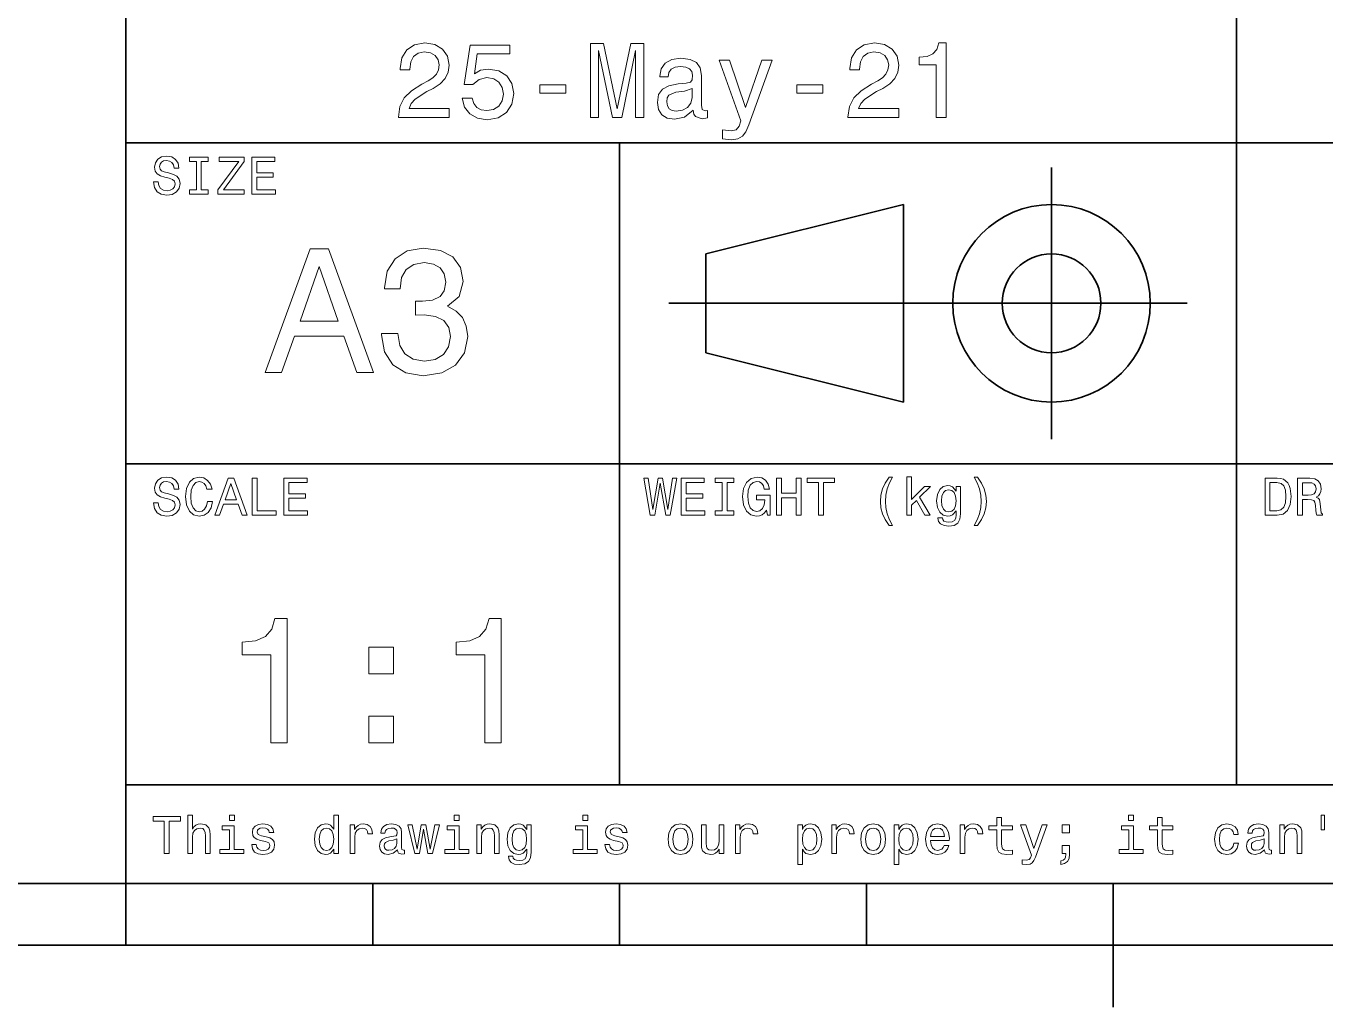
# Model space of a CAD drawing. Extents: x 0 to 420, y 0 to 297.
# Drawn here: x 215.9 to 268.6, y 5 to 44.7 of the extents above; entities that cross this region are included whole.
import ezdxf

# ---------------------------------------------------------------- set-up
doc = ezdxf.new("R2010")
doc.units = 0

msp = doc.modelspace()

# ---------------------------------------------------------------- linework, layer by layer
at = {"color": 7, "lineweight": 35}
for p, q in [((220, 10), (220, 70)), ((265, 14), (265, 70)), ((220, 40), (385, 40)), ((240, 14), (240, 40)), ((257.5, 28), (257.5, 39)), ((243.5, 35.5), (251.5, 37.5)), ((251.5, 37.5), (251.5, 29.5)), ((243.5, 31.5), (243.5, 35.5)), ((242, 33.5), (263, 33.5)), ((251.5, 29.5), (243.5, 31.5)), ((220, 27), (385, 27)), ((220, 14), (385, 14)), ((10, 10), (410, 10)), ((220, 10), (220, 7.5)), ((220, 10), (410, 10)), ((230, 10), (230, 7.5)), ((240, 10), (240, 7.5)), ((250, 10), (250, 7.5)), ((260, 10), (260, 5)), ((110, 7.5), (310, 7.5))]:
    msp.add_line(p, q, dxfattribs=at)
at = {"color": 7, "lineweight": 13}
for points in [[(231.036026, 41.020172), (233.097992, 41.020172), (233.097992, 41.39193), (231.468307, 41.39193), (231.559082, 41.5951), (231.714706, 41.763687), (232.194519, 42.070606), (232.44957, 42.200287), (232.734879, 42.386166), (232.938049, 42.602306), (233.054764, 42.857349), (233.097992, 43.146973), (233.02449, 43.510086), (232.821335, 43.795387), (232.510086, 43.976944), (232.108078, 44.041786), (231.693085, 43.9683), (231.377518, 43.765129), (231.174347, 43.440922), (231.105194, 43.012966), (231.105194, 42.95245), (231.498566, 42.95245), (231.498566, 42.98703), (231.53746, 43.280979), (231.654175, 43.497116), (231.840057, 43.635445), (232.086456, 43.682995), (232.337173, 43.639771), (232.523056, 43.5317), (232.644089, 43.363113), (232.687317, 43.151295), (232.657059, 42.95245), (232.574936, 42.783859), (232.4366, 42.636887), (232.246399, 42.507202), (231.991364, 42.368874), (231.567719, 42.100864), (231.269455, 41.815559), (231.092224, 41.469738), (231.036026, 41.033142)], [(233.621033, 41.802593), (233.716141, 41.448128), (233.927963, 41.171471), (234.239197, 40.998558), (234.636887, 40.933716), (235.073486, 41.011528), (235.414993, 41.223343), (235.631119, 41.560516), (235.713257, 41.992794), (235.639771, 42.394814), (235.432281, 42.710373), (235.108078, 42.913544), (234.688766, 42.98703), (234.364563, 42.935158), (234.113831, 42.792507), (234.234879, 43.600864), (235.548996, 43.600864), (235.548996, 43.95533), (233.945251, 43.95533), (233.707489, 42.364552), (234.053314, 42.364552), (234.304031, 42.567722), (234.623917, 42.641209), (234.900574, 42.593658), (235.112396, 42.45533), (235.246399, 42.243515), (235.293945, 41.97118), (235.246399, 41.698845), (235.108078, 41.48703), (234.896255, 41.353024), (234.623917, 41.305473), (234.394821, 41.335735), (234.217575, 41.435158), (234.087891, 41.590778), (234.023056, 41.802593)], [(238.817001, 41.020172), (239.149857, 41.020172), (239.149857, 43.743515), (239.711823, 41.020172), (240.083572, 41.020172), (240.641205, 43.743515), (240.641205, 41.020172), (240.978394, 41.020172), (240.978394, 44.020172), (240.451019, 44.020172), (239.897705, 41.374638), (239.348709, 44.020172), (238.817001, 44.020172)], [(249.252167, 41.020172), (251.314117, 41.020172), (251.314117, 41.39193), (249.684448, 41.39193), (249.775223, 41.5951), (249.930832, 41.763687), (250.41066, 42.070606), (250.66571, 42.200287), (250.951019, 42.386166), (251.154175, 42.602306), (251.270889, 42.857349), (251.314117, 43.146973), (251.240631, 43.510086), (251.03746, 43.795387), (250.726227, 43.976944), (250.324203, 44.041786), (249.909225, 43.9683), (249.593658, 43.765129), (249.390488, 43.440922), (249.32132, 43.012966), (249.32132, 42.95245), (249.714691, 42.95245), (249.714691, 42.98703), (249.753601, 43.280979), (249.870316, 43.497116), (250.056198, 43.635445), (250.302597, 43.682995), (250.553314, 43.639771), (250.739197, 43.5317), (250.860229, 43.363113), (250.903458, 43.151295), (250.873199, 42.95245), (250.791077, 42.783859), (250.65274, 42.636887), (250.46254, 42.507202), (250.207489, 42.368874), (249.783859, 42.100864), (249.485596, 41.815559), (249.308365, 41.469738), (249.252167, 41.033142)], [(252.831421, 41.020172), (253.224792, 41.020172), (253.224792, 44.041786), (252.930847, 44.041786), (252.853027, 43.778099), (252.697403, 43.600864), (252.459656, 43.497116), (252.131134, 43.462536), (252.131134, 43.155621), (252.831421, 43.155621)], [(242.984146, 41.322765), (242.984146, 41.309799), (243.005768, 41.162823), (243.070602, 41.059078), (243.342941, 40.976944), (243.554764, 41.011528), (243.554764, 41.305473), (243.463974, 41.292507), (243.342941, 41.348701), (243.321335, 41.521614), (243.321335, 42.723343), (243.269455, 43.030258), (243.118164, 43.246399), (242.854462, 43.37608), (242.482712, 43.42363), (242.119598, 43.371758), (241.851593, 43.224785), (241.682999, 42.995678), (241.626801, 42.693085), (241.626801, 42.667145), (241.968307, 42.667145), (241.998566, 42.848701), (242.093658, 42.978386), (242.249283, 43.056194), (242.469742, 43.086456), (242.681564, 43.064842), (242.832855, 43), (242.92363, 42.887608), (242.953888, 42.731987), (242.9366, 42.55043), (242.867432, 42.459652), (242.694519, 42.416428), (242.370316, 42.381844), (241.998566, 42.304035), (241.734879, 42.165707), (241.579254, 41.949566), (241.531708, 41.629681), (241.574936, 41.344379), (241.708939, 41.132565), (241.925079, 40.998558), (242.223343, 40.951008), (242.625366, 41.041786)], [(245.768021, 43.341499), (245.10231, 41.430836), (244.44957, 43.341499), (244.034576, 43.341499), (244.916428, 40.890488), (244.838623, 40.674351), (244.717575, 40.527378), (244.514404, 40.479828), (244.164261, 40.523052), (244.164261, 40.155621), (244.531708, 40.121037), (244.795395, 40.155621), (244.981277, 40.263687), (245.11528, 40.449566), (245.231995, 40.721901), (246.174347, 43.341499)], [(236.772339, 42.010086), (237.818451, 42.010086), (237.818451, 42.351585), (236.772339, 42.351585)], [(242.940918, 41.832851), (242.889053, 41.608067), (242.750717, 41.435158), (242.543228, 41.322765), (242.288193, 41.283859), (242.123917, 41.305473), (242.007202, 41.374638), (241.933716, 41.495678), (241.912109, 41.664265), (241.929398, 41.815559), (241.998566, 41.92363), (242.275223, 42.044666), (242.625366, 42.096542), (242.940918, 42.200287)], [(247.181564, 42.010086), (248.227661, 42.010086), (248.227661, 42.351585), (247.181564, 42.351585)], [(221.309082, 38.413544), (221.112396, 38.413544), (221.155624, 38.184437), (221.263687, 38.01585), (221.430115, 37.914265), (221.654892, 37.877522), (221.877518, 37.912102), (222.043945, 38.007202), (222.149857, 38.156338), (222.188766, 38.353024), (222.156342, 38.530258), (222.065567, 38.64481), (221.918594, 38.720459), (221.721909, 38.776657), (221.553314, 38.817722), (221.443085, 38.865273), (221.380402, 38.934437), (221.360947, 39.042507), (221.380402, 39.139767), (221.4366, 39.213257), (221.523056, 39.262966), (221.641937, 39.280258), (221.76297, 39.258644), (221.858063, 39.200287), (221.920746, 39.103024), (221.951004, 38.97118), (222.14769, 38.97118), (222.14769, 38.975502), (222.113113, 39.178673), (222.01152, 39.329971), (221.851578, 39.425072), (221.635452, 39.457493), (221.440918, 39.425072), (221.289627, 39.334293), (221.192368, 39.193802), (221.157776, 39.012245), (221.185883, 38.850143), (221.268005, 38.739914), (221.39769, 38.666424), (221.574921, 38.610229), (221.75, 38.560516), (221.881851, 38.512966), (221.961823, 38.443802), (221.989914, 38.331409), (221.963974, 38.216858), (221.896973, 38.130402), (221.795395, 38.076366), (221.663544, 38.059078), (221.516571, 38.082851), (221.404175, 38.152016), (221.332855, 38.264408)], [(222.85231, 38.100143), (222.575653, 38.100143), (222.575653, 37.918587), (223.327805, 37.918587), (223.327805, 38.100143), (223.051147, 38.100143), (223.051147, 39.23703), (223.327805, 39.23703), (223.327805, 39.418587), (222.575653, 39.418587), (222.575653, 39.23703), (222.85231, 39.23703)], [(223.714691, 37.918587), (224.791061, 37.918587), (224.791061, 38.100143), (223.952454, 38.100143), (224.791061, 39.247837), (224.791061, 39.418587), (223.773056, 39.418587), (223.773056, 39.23703), (224.566284, 39.23703), (223.714691, 38.091496)], [(225.100143, 37.918587), (226.051147, 37.918587), (226.051147, 38.100143), (225.298996, 38.100143), (225.298996, 38.608067), (225.969025, 38.608067), (225.969025, 38.787464), (225.298996, 38.787464), (225.298996, 39.23703), (226.033859, 39.23703), (226.033859, 39.418587), (225.100143, 39.418587)], [(225.64122, 30.700289), (226.304031, 30.700289), (226.829971, 32.170029), (228.825653, 32.170029), (229.351593, 30.700289), (230.028824, 30.700289), (228.198853, 35.707493), (227.463974, 35.707493)], [(230.353027, 32.270893), (230.353027, 32.220463), (230.468307, 31.528818), (230.806915, 31.010088), (231.340057, 30.678675), (232.046112, 30.556196), (232.795395, 30.678675), (233.357346, 30.995678), (233.717575, 31.5), (233.84726, 32.148415), (233.789627, 32.573486), (233.631134, 32.919308), (233.371765, 33.185879), (233.02594, 33.380405), (233.494232, 33.769455), (233.659943, 34.38905), (233.55188, 34.951008), (233.242081, 35.37608), (232.737762, 35.642651), (232.046112, 35.736313), (231.39769, 35.621037), (230.900574, 35.304035), (230.57637, 34.799713), (230.468307, 34.129684), (230.468307, 34.07925), (231.109512, 34.07925), (231.167145, 34.540348), (231.354462, 34.871758), (231.657059, 35.073486), (232.082138, 35.145535), (232.456772, 35.087898), (232.730545, 34.9366), (232.896255, 34.691643), (232.96109, 34.360229), (232.896255, 34.007206), (232.723343, 33.769455), (232.420746, 33.625362), (232.010086, 33.582134), (231.729111, 33.589336), (231.729111, 33.020172), (232.082138, 33.034584), (232.536026, 32.969742), (232.874649, 32.796829), (233.07637, 32.51585), (233.148422, 32.148415), (233.069168, 31.730549), (232.860229, 31.42075), (232.528824, 31.226225), (232.08934, 31.161385), (231.635452, 31.233431), (231.304031, 31.449568), (231.095108, 31.795389), (231.015854, 32.270893)], [(227.060516, 32.782421), (227.831421, 34.987034), (228.60231, 32.782421)], [(221.309082, 25.413544), (221.112396, 25.413544), (221.155624, 25.184437), (221.263687, 25.015848), (221.430115, 24.914265), (221.654892, 24.87752), (221.877518, 24.912102), (222.043945, 25.007204), (222.149857, 25.15634), (222.188766, 25.353025), (222.156342, 25.530258), (222.065567, 25.644812), (221.918594, 25.720461), (221.721909, 25.776655), (221.553314, 25.817722), (221.443085, 25.865273), (221.380402, 25.934437), (221.360947, 26.042505), (221.380402, 26.139769), (221.4366, 26.213255), (221.523056, 26.262968), (221.641937, 26.280258), (221.76297, 26.258644), (221.858063, 26.200287), (221.920746, 26.103025), (221.951004, 25.97118), (222.14769, 25.97118), (222.14769, 25.975504), (222.113113, 26.178673), (222.01152, 26.329969), (221.851578, 26.425072), (221.635452, 26.457491), (221.440918, 26.425072), (221.289627, 26.334293), (221.192368, 26.193804), (221.157776, 26.012247), (221.185883, 25.850143), (221.268005, 25.739912), (221.39769, 25.666426), (221.574921, 25.610229), (221.75, 25.560518), (221.881851, 25.512968), (221.961823, 25.443804), (221.989914, 25.331411), (221.963974, 25.216858), (221.896973, 25.130402), (221.795395, 25.076368), (221.663544, 25.059076), (221.516571, 25.082851), (221.404175, 25.152016), (221.332855, 25.264408)], [(223.30188, 25.476223), (223.258652, 25.294668), (223.187317, 25.164984), (223.087891, 25.085012), (222.971176, 25.059076), (222.830688, 25.097982), (222.720459, 25.214697), (222.646973, 25.404898), (222.623199, 25.668587), (222.646973, 25.930115), (222.718292, 26.122477), (222.828537, 26.239193), (222.971176, 26.280258), (223.074921, 26.258644), (223.163544, 26.198126), (223.232712, 26.100864), (223.280258, 25.966858), (223.485596, 25.966858), (223.420746, 26.17219), (223.308365, 26.327808), (223.154892, 26.425072), (222.971176, 26.459654), (222.742081, 26.405619), (222.567001, 26.254322), (222.454605, 26.005762), (222.41571, 25.668587), (222.454605, 25.331411), (222.567001, 25.082851), (222.742081, 24.929394), (222.971176, 24.87752), (223.172195, 24.918587), (223.33429, 25.03314), (223.448853, 25.22118), (223.509369, 25.476223)], [(223.595825, 24.918587), (223.794662, 24.918587), (223.952454, 25.359509), (224.551147, 25.359509), (224.708939, 24.918587), (224.912109, 24.918587), (224.363113, 26.420748), (224.142654, 26.420748)], [(225.11528, 24.918587), (226.079254, 24.918587), (226.079254, 25.100143), (225.314117, 25.100143), (225.314117, 26.418587), (225.11528, 26.418587)], [(226.401291, 24.918587), (227.35231, 24.918587), (227.35231, 25.100143), (226.600143, 25.100143), (226.600143, 25.608068), (227.270172, 25.608068), (227.270172, 25.787462), (226.600143, 25.787462), (226.600143, 26.23703), (227.335022, 26.23703), (227.335022, 26.418587), (226.401291, 26.418587)], [(241.242081, 24.918587), (241.432281, 24.918587), (241.648422, 26.21974), (241.871033, 24.918587), (242.052597, 24.918587), (242.316284, 26.420748), (242.143372, 26.420748), (241.957489, 25.14337), (241.743515, 26.420748), (241.555481, 26.420748), (241.345825, 25.14337), (241.159943, 26.420748), (240.982712, 26.420748)], [(242.497833, 24.918587), (243.448853, 24.918587), (243.448853, 25.100143), (242.696686, 25.100143), (242.696686, 25.608068), (243.366714, 25.608068), (243.366714, 25.787462), (242.696686, 25.787462), (242.696686, 26.23703), (243.431549, 26.23703), (243.431549, 26.418587), (242.497833, 26.418587)], [(244.153458, 25.100143), (243.876801, 25.100143), (243.876801, 24.918587), (244.628967, 24.918587), (244.628967, 25.100143), (244.35231, 25.100143), (244.35231, 26.23703), (244.628967, 26.23703), (244.628967, 26.418587), (243.876801, 26.418587), (243.876801, 26.23703), (244.153458, 26.23703)], [(245.94957, 25.119595), (245.986313, 24.918587), (246.094376, 24.918587), (246.094376, 25.729105), (245.547546, 25.729105), (245.547546, 25.545387), (245.88472, 25.545387), (245.88472, 25.532419), (245.858795, 25.333572), (245.789627, 25.186598), (245.683716, 25.093658), (245.55188, 25.0634), (245.404907, 25.102304), (245.290344, 25.219019), (245.216858, 25.411383), (245.190918, 25.675072), (245.214691, 25.936598), (245.288177, 26.128962), (245.404907, 26.245676), (245.562683, 26.286743), (245.670746, 26.265129), (245.759369, 26.204609), (245.824203, 26.103025), (245.860947, 25.966858), (246.074921, 25.966858), (246.018738, 26.174351), (245.912827, 26.329969), (245.763687, 26.425072), (245.575653, 26.459654), (245.329254, 26.405619), (245.143372, 26.247837), (245.02449, 25.999279), (244.983429, 25.668587), (245.02449, 25.335733), (245.143372, 25.087175), (245.318451, 24.929394), (245.53891, 24.87752), (245.662109, 24.894812), (245.772339, 24.93804), (245.867432, 25.013687)], [(246.353745, 24.918587), (246.554749, 24.918587), (246.554749, 25.623198), (247.155624, 25.623198), (247.155624, 24.918587), (247.354462, 24.918587), (247.354462, 26.418587), (247.155624, 26.418587), (247.155624, 25.806915), (246.554749, 25.806915), (246.554749, 26.418587), (246.353745, 26.418587)], [(248.056915, 24.918587), (248.255768, 24.918587), (248.255768, 26.23703), (248.709656, 26.23703), (248.709656, 26.418587), (247.600861, 26.418587), (247.600861, 26.23703), (248.056915, 26.23703)], [(250.916428, 24.50144), (251.052597, 24.50144), (250.929398, 24.730547), (250.842941, 24.970459), (250.78891, 25.223341), (250.771606, 25.478386), (250.78891, 25.733429), (250.842941, 25.984148), (250.929398, 26.226223), (251.052597, 26.45533), (250.916428, 26.45533), (250.758652, 26.217579), (250.648422, 25.981987), (250.583572, 25.73559), (250.564117, 25.478386), (250.583572, 25.219019), (250.648422, 24.974783), (250.758652, 24.739191)], [(251.638336, 24.918587), (251.828537, 24.918587), (251.828537, 25.327087), (252.027374, 25.519451), (252.368881, 24.918587), (252.582855, 24.918587), (252.157059, 25.651297), (252.593658, 26.07925), (252.353745, 26.07925), (251.828537, 25.556194), (251.828537, 26.470461), (251.638336, 26.470461)], [(254.506485, 24.50144), (254.662109, 24.739191), (254.772339, 24.974783), (254.837173, 25.219019), (254.858795, 25.478386), (254.837173, 25.73559), (254.772339, 25.981987), (254.662109, 26.217579), (254.506485, 26.45533), (254.370316, 26.45533), (254.491364, 26.226223), (254.577805, 25.984148), (254.629684, 25.733429), (254.649139, 25.478386), (254.629684, 25.223341), (254.577805, 24.970459), (254.489197, 24.730547), (254.370316, 24.50144)], [(266.648407, 26.418587), (266.149139, 26.418587), (266.149139, 24.918587), (266.648407, 24.918587), (266.884003, 24.966137), (267.059082, 25.11095), (267.167145, 25.34654), (267.206055, 25.668587), (267.171478, 25.997116), (267.128235, 26.126801), (267.067719, 26.230547), (266.892639, 26.371037), (266.778107, 26.405619)], [(267.469727, 24.918587), (267.670746, 24.918587), (267.670746, 25.551872), (267.876068, 25.551872), (268.027374, 25.545387), (268.122467, 25.515129), (268.174347, 25.443804), (268.195953, 25.31628), (268.206787, 25.121758), (268.219727, 24.994236), (268.245667, 24.918587), (268.472626, 24.918587), (268.472626, 24.959654), (268.422913, 25.020172), (268.405609, 25.132565), (268.390503, 25.37464), (268.35376, 25.554033), (268.304047, 25.610229), (268.226227, 25.651297), (268.312683, 25.70533), (268.373199, 25.780979), (268.412109, 25.87608), (268.425079, 25.990633), (268.394806, 26.17219), (268.30835, 26.308357), (268.16571, 26.39049), (267.971191, 26.418587), (267.469727, 26.418587)], [(224.021606, 25.543226), (224.252884, 26.204609), (224.484146, 25.543226)], [(253.817001, 24.970459), (253.817001, 26.07925), (253.635452, 26.07925), (253.635452, 25.891209), (253.486313, 26.061958), (253.395538, 26.105186), (253.293945, 26.120316), (253.110229, 26.077087), (252.967575, 25.956051), (252.874634, 25.761526), (252.842224, 25.499998), (252.874634, 25.236311), (252.967575, 25.041786), (253.110229, 24.918587), (253.293945, 24.87752), (253.39769, 24.892651), (253.484146, 24.931555), (253.635452, 25.095819), (253.635452, 24.931555), (253.618164, 24.801872), (253.570602, 24.708933), (253.479828, 24.654898), (253.343658, 24.635445), (253.224792, 24.648415), (253.140488, 24.680834), (253.090775, 24.73703), (253.075653, 24.812679), (252.891937, 24.812679), (252.891937, 24.804033), (252.920029, 24.665705), (253.006485, 24.561958), (253.144806, 24.494955), (253.332855, 24.47118), (253.557632, 24.503601), (253.706772, 24.594379), (253.791061, 24.752161)], [(253.03891, 25.499998), (253.058365, 25.692362), (253.116714, 25.835012), (253.207489, 25.919308), (253.328537, 25.949566), (253.456055, 25.919308), (253.551147, 25.835012), (253.609512, 25.692362), (253.631119, 25.499998), (253.609512, 25.303312), (253.551147, 25.162823), (253.456055, 25.076368), (253.328537, 25.048269), (253.207489, 25.076368), (253.116714, 25.162823), (253.058365, 25.305475)], [(266.63327, 26.239193), (266.797546, 26.206772), (266.909943, 26.107347), (266.976959, 25.930115), (266.998566, 25.668587), (266.974792, 25.415705), (266.907776, 25.238472), (266.793213, 25.132565), (266.63327, 25.097982), (266.350159, 25.097982), (266.350159, 26.239193)], [(267.914978, 26.234869), (268.046844, 26.221901), (268.139771, 26.180834), (268.19812, 26.105186), (268.21759, 25.986311), (268.195953, 25.86095), (268.137604, 25.785301), (268.038177, 25.746397), (267.902008, 25.73559), (267.670746, 25.73559), (267.670746, 26.234869)], [(225.870316, 15.700288), (226.52594, 15.700288), (226.52594, 20.736311), (226.036026, 20.736311), (225.906342, 20.296829), (225.646973, 20.00144), (225.250717, 19.828529), (224.703171, 19.770893), (224.703171, 19.259365), (225.870316, 19.259365)], [(234.544662, 15.700288), (235.200287, 15.700288), (235.200287, 20.736311), (234.710373, 20.736311), (234.580688, 20.296829), (234.32132, 20.00144), (233.925064, 19.828529), (233.377518, 19.770893), (233.377518, 19.259365), (234.544662, 19.259365)], [(229.840057, 18.495676), (230.83429, 18.495676), (230.83429, 19.569164), (229.840057, 19.569164)], [(229.840057, 15.700288), (230.83429, 15.700288), (230.83429, 16.773775), (229.840057, 16.773775)], [(221.551147, 11.214337), (221.75, 11.214337), (221.75, 12.532782), (222.203888, 12.532782), (222.203888, 12.714337), (221.095108, 12.714337), (221.095108, 12.532782), (221.551147, 12.532782)], [(222.504318, 11.214337), (222.694519, 11.214337), (222.694519, 11.884366), (222.713974, 12.037825), (222.776657, 12.150216), (222.873917, 12.21938), (223.003601, 12.245317), (223.107346, 12.223703), (223.172195, 12.165346), (223.204605, 12.068084), (223.215424, 11.938401), (223.215424, 11.214337), (223.405624, 11.214337), (223.405624, 11.977305), (223.396973, 12.130764), (223.358063, 12.258286), (223.230545, 12.375), (223.031708, 12.416066), (222.92363, 12.400937), (222.830688, 12.359871), (222.752884, 12.295029), (222.694519, 12.206412), (222.694519, 12.766211), (222.504318, 12.766211)], [(224.393372, 12.766211), (224.192368, 12.766211), (224.192368, 12.550073), (224.393372, 12.550073)], [(228.422195, 11.393732), (228.422195, 11.214337), (228.612396, 11.214337), (228.612396, 12.766211), (228.424347, 12.766211), (228.424347, 12.197767), (228.279541, 12.362032), (228.190918, 12.400937), (228.08934, 12.416066), (227.905624, 12.372839), (227.76297, 12.251801), (227.670029, 12.057277), (227.637604, 11.79575), (227.670029, 11.534222), (227.76297, 11.337536), (227.905624, 11.214337), (228.08934, 11.173271), (228.190918, 11.188401), (228.281708, 11.227305)], [(233.501434, 12.766211), (233.30043, 12.766211), (233.30043, 12.550073), (233.501434, 12.550073)], [(238.706055, 12.766211), (238.505051, 12.766211), (238.505051, 12.550073), (238.706055, 12.550073)], [(255.288193, 12.173991), (255.288193, 11.59258), (255.301147, 11.404539), (255.361679, 11.274856), (255.482712, 11.199207), (255.688049, 11.173271), (255.912827, 11.184078), (255.912827, 11.348343), (255.748566, 11.335375), (255.599426, 11.352666), (255.519455, 11.4067), (255.484879, 11.497478), (255.478394, 11.625), (255.478394, 12.173991), (255.912827, 12.173991), (255.912827, 12.336096), (255.478394, 12.336096), (255.478394, 12.675432), (255.288193, 12.675432), (255.288193, 12.336096), (254.959656, 12.336096), (254.959656, 12.173991)], [(260.825653, 12.766211), (260.624634, 12.766211), (260.624634, 12.550073), (260.825653, 12.550073)], [(261.793945, 12.173991), (261.793945, 11.59258), (261.806915, 11.404539), (261.867432, 11.274856), (261.988464, 11.199207), (262.193787, 11.173271), (262.418579, 11.184078), (262.418579, 11.348343), (262.254333, 11.335375), (262.105194, 11.352666), (262.025208, 11.4067), (261.990631, 11.497478), (261.984131, 11.625), (261.984131, 12.173991), (262.418579, 12.173991), (262.418579, 12.336096), (261.984131, 12.336096), (261.984131, 12.675432), (261.793945, 12.675432), (261.793945, 12.336096), (261.465424, 12.336096), (261.465424, 12.173991)], [(268.420746, 12.768372), (268.420746, 12.180475), (268.565552, 12.180475), (268.565552, 12.768372)], [(224.386887, 11.37428), (224.386887, 12.336096), (223.898422, 12.336096), (223.898422, 12.173991), (224.196686, 12.173991), (224.196686, 11.37428), (223.807632, 11.37428), (223.807632, 11.214337), (224.780258, 11.214337), (224.780258, 11.37428)], [(225.675079, 11.89085), (225.491348, 11.934078), (225.355194, 11.983789), (225.309799, 12.085375), (225.322769, 12.1567), (225.368149, 12.208573), (225.44165, 12.240994), (225.547546, 12.253963), (225.649139, 12.240994), (225.729111, 12.202089), (225.780975, 12.143732), (225.802597, 12.065923), (225.98848, 12.065923), (225.98848, 12.070245), (225.956055, 12.210735), (225.867432, 12.320966), (225.729111, 12.39013), (225.547546, 12.416066), (225.363831, 12.39013), (225.229828, 12.318804), (225.145538, 12.212896), (225.119598, 12.078891), (225.139053, 11.949207), (225.19957, 11.85843), (225.298996, 11.793588), (225.443802, 11.748199), (225.655624, 11.696326), (225.785309, 11.642291), (225.819885, 11.599064), (225.832855, 11.534222), (225.8134, 11.454251), (225.761536, 11.393732), (225.677231, 11.354827), (225.564835, 11.341859), (225.445969, 11.354827), (225.359512, 11.400216), (225.301147, 11.473703), (225.277374, 11.575289), (225.093658, 11.575289), (225.123917, 11.402378), (225.21254, 11.277018), (225.353027, 11.201369), (225.547546, 11.173271), (225.750717, 11.201369), (225.899857, 11.277018), (225.990631, 11.398055), (226.023056, 11.555836), (225.999283, 11.692003), (225.932281, 11.784943), (225.822052, 11.845461)], [(228.121765, 12.245317), (228.247116, 12.215057), (228.342224, 12.130764), (228.398422, 11.990274), (228.420029, 11.79575), (228.398422, 11.599064), (228.342224, 11.458573), (228.247116, 11.372118), (228.121765, 11.34402), (228.002884, 11.372118), (227.912109, 11.458573), (227.851593, 11.601225), (227.832138, 11.79575), (227.851593, 11.988112), (227.912109, 12.128603), (228.002884, 12.215057)], [(229.081406, 11.214337), (229.271606, 11.214337), (229.271606, 11.877882), (229.291061, 12.037825), (229.349426, 12.152378), (229.444519, 12.221542), (229.572052, 12.245317), (229.667145, 12.230187), (229.73848, 12.18696), (229.781708, 12.113473), (229.796829, 12.01405), (229.989197, 12.01405), (229.963257, 12.189121), (229.891937, 12.314482), (229.773056, 12.39013), (229.610947, 12.416066), (229.500717, 12.398775), (229.405624, 12.355548), (229.32132, 12.282061), (229.254318, 12.182637), (229.254318, 12.375), (229.081406, 12.375)], [(231.000717, 11.365634), (231.000717, 11.35915), (231.011536, 11.285663), (231.043945, 11.233789), (231.180115, 11.192723), (231.286026, 11.210014), (231.286026, 11.356989), (231.240631, 11.350505), (231.180115, 11.378602), (231.169312, 11.465057), (231.169312, 12.065923), (231.143372, 12.21938), (231.067719, 12.32745), (230.935883, 12.392291), (230.75, 12.416066), (230.568451, 12.39013), (230.434433, 12.316643), (230.350143, 12.202089), (230.322052, 12.050793), (230.322052, 12.037825), (230.492798, 12.037825), (230.507919, 12.128603), (230.555481, 12.193444), (230.633286, 12.232349), (230.743515, 12.247478), (230.849426, 12.236671), (230.925079, 12.204251), (230.970459, 12.148055), (230.985596, 12.070245), (230.976944, 11.979467), (230.942368, 11.934078), (230.855911, 11.912464), (230.693802, 11.895173), (230.507919, 11.856268), (230.376083, 11.787104), (230.298279, 11.679035), (230.27449, 11.519093), (230.296112, 11.376441), (230.363113, 11.270534), (230.471176, 11.20353), (230.620316, 11.179755), (230.82132, 11.225144)], [(231.886887, 11.214337), (232.059799, 12.199928), (232.232712, 11.214337), (232.414261, 11.214337), (232.69957, 12.375), (232.515854, 12.375), (232.323486, 11.389409), (232.15274, 12.375), (231.964691, 12.375), (231.793945, 11.389409), (231.601593, 12.375), (231.420029, 12.375), (231.705338, 11.214337)], [(233.494965, 11.37428), (233.494965, 12.336096), (233.006485, 12.336096), (233.006485, 12.173991), (233.304749, 12.173991), (233.304749, 11.37428), (232.91571, 11.37428), (232.91571, 11.214337), (233.888336, 11.214337), (233.888336, 11.37428)], [(234.214691, 11.214337), (234.404907, 11.214337), (234.404907, 11.884366), (234.424347, 12.037825), (234.48703, 12.150216), (234.58429, 12.21938), (234.713974, 12.245317), (234.817719, 12.223703), (234.882568, 12.165346), (234.914993, 12.068084), (234.925797, 11.938401), (234.925797, 11.214337), (235.115997, 11.214337), (235.115997, 11.977305), (235.107346, 12.130764), (235.068451, 12.258286), (234.940918, 12.375), (234.742081, 12.416066), (234.631851, 12.400937), (234.53891, 12.359871), (234.458939, 12.290707), (234.396255, 12.197767), (234.396255, 12.375), (234.214691, 12.375)], [(236.419312, 11.266211), (236.419312, 12.375), (236.237747, 12.375), (236.237747, 12.18696), (236.088623, 12.357709), (235.997833, 12.400937), (235.896255, 12.416066), (235.71254, 12.372839), (235.569885, 12.251801), (235.476944, 12.057277), (235.444519, 11.79575), (235.476944, 11.532061), (235.569885, 11.337536), (235.71254, 11.214337), (235.896255, 11.173271), (236, 11.188401), (236.086456, 11.227305), (236.237747, 11.391571), (236.237747, 11.227305), (236.220459, 11.097623), (236.172913, 11.004683), (236.082138, 10.950648), (235.945969, 10.931196), (235.827087, 10.944164), (235.742798, 10.976585), (235.693085, 11.032782), (235.677948, 11.10843), (235.494232, 11.10843), (235.494232, 11.099784), (235.522339, 10.961455), (235.608795, 10.857709), (235.747116, 10.790707), (235.935165, 10.766931), (236.159943, 10.799352), (236.309082, 10.89013), (236.393372, 11.047911)], [(235.641205, 11.79575), (235.66066, 11.988112), (235.719025, 12.130764), (235.809799, 12.215057), (235.930832, 12.245317), (236.058365, 12.215057), (236.153458, 12.130764), (236.211823, 11.988112), (236.233429, 11.79575), (236.211823, 11.599064), (236.153458, 11.458573), (236.058365, 11.372118), (235.930832, 11.34402), (235.809799, 11.372118), (235.719025, 11.458573), (235.66066, 11.601225)], [(238.69957, 11.37428), (238.69957, 12.336096), (238.21109, 12.336096), (238.21109, 12.173991), (238.509369, 12.173991), (238.509369, 11.37428), (238.120316, 11.37428), (238.120316, 11.214337), (239.092941, 11.214337), (239.092941, 11.37428)], [(239.987762, 11.89085), (239.804031, 11.934078), (239.667877, 11.983789), (239.622482, 12.085375), (239.635452, 12.1567), (239.680832, 12.208573), (239.754333, 12.240994), (239.860229, 12.253963), (239.961823, 12.240994), (240.041794, 12.202089), (240.093658, 12.143732), (240.11528, 12.065923), (240.301147, 12.065923), (240.301147, 12.070245), (240.268738, 12.210735), (240.180115, 12.320966), (240.041794, 12.39013), (239.860229, 12.416066), (239.676514, 12.39013), (239.542511, 12.318804), (239.458221, 12.212896), (239.432281, 12.078891), (239.451736, 11.949207), (239.512253, 11.85843), (239.611679, 11.793588), (239.756485, 11.748199), (239.968307, 11.696326), (240.097992, 11.642291), (240.132568, 11.599064), (240.145538, 11.534222), (240.126083, 11.454251), (240.074203, 11.393732), (239.989914, 11.354827), (239.877518, 11.341859), (239.758652, 11.354827), (239.672195, 11.400216), (239.613831, 11.473703), (239.590057, 11.575289), (239.406342, 11.575289), (239.4366, 11.402378), (239.525223, 11.277018), (239.66571, 11.201369), (239.860229, 11.173271), (240.0634, 11.201369), (240.21254, 11.277018), (240.303314, 11.398055), (240.335739, 11.555836), (240.311966, 11.692003), (240.244965, 11.784943), (240.134735, 11.845461)], [(241.965424, 11.793588), (242, 11.5299), (242.099426, 11.335375), (242.257202, 11.214337), (242.469025, 11.173271), (242.67868, 11.214337), (242.836456, 11.333214), (242.935883, 11.527738), (242.972626, 11.793588), (242.935883, 12.057277), (242.836456, 12.253963), (242.67868, 12.372839), (242.469025, 12.416066), (242.257202, 12.372839), (242.099426, 12.251801), (242, 12.057277)], [(242.159943, 11.79575), (242.179398, 11.990274), (242.239914, 12.130764), (242.337173, 12.217219), (242.469025, 12.247478), (242.598709, 12.217219), (242.695969, 12.132925), (242.756485, 11.990274), (242.778107, 11.79575), (242.756485, 11.599064), (242.695969, 11.456412), (242.598709, 11.369957), (242.469025, 11.341859), (242.337173, 11.369957), (242.239914, 11.456412), (242.179398, 11.599064)], [(244.21759, 12.375), (244.027374, 12.375), (244.027374, 11.704971), (244.005768, 11.549352), (243.943085, 11.43696), (243.845825, 11.367796), (243.718307, 11.346182), (243.616714, 11.363473), (243.55188, 11.415346), (243.515137, 11.503963), (243.506485, 11.629323), (243.506485, 12.375), (243.316284, 12.375), (243.316284, 11.612032), (243.322769, 11.458573), (243.363831, 11.331052), (243.489197, 11.214337), (243.690201, 11.173271), (243.798279, 11.188401), (243.89122, 11.227305), (243.971191, 11.294309), (244.036026, 11.391571), (244.036026, 11.214337), (244.21759, 11.214337)], [(244.695251, 11.214337), (244.885452, 11.214337), (244.885452, 11.877882), (244.904907, 12.037825), (244.963257, 12.152378), (245.058365, 12.221542), (245.185883, 12.245317), (245.280991, 12.230187), (245.35231, 12.18696), (245.395538, 12.113473), (245.410675, 12.01405), (245.603027, 12.01405), (245.577087, 12.189121), (245.505768, 12.314482), (245.386887, 12.39013), (245.224792, 12.416066), (245.114563, 12.398775), (245.019455, 12.355548), (244.935165, 12.282061), (244.868164, 12.182637), (244.868164, 12.375), (244.695251, 12.375)], [(247.405624, 12.195605), (247.405624, 12.375), (247.215424, 12.375), (247.215424, 10.76477), (247.405624, 10.76477), (247.405624, 11.391571), (247.472626, 11.289986), (247.548279, 11.222982), (247.73848, 11.173271), (247.920029, 11.214337), (248.062683, 11.337536), (248.155624, 11.532061), (248.190201, 11.79575), (248.155624, 12.057277), (248.062683, 12.251801), (247.920029, 12.372839), (247.73848, 12.416066), (247.634735, 12.403098), (247.546112, 12.362032), (247.470459, 12.292868)], [(247.706055, 11.34402), (247.578537, 11.372118), (247.485596, 11.458573), (247.427246, 11.599064), (247.407791, 11.79575), (247.427246, 11.990274), (247.485596, 12.130764), (247.578537, 12.215057), (247.706055, 12.245317), (247.822769, 12.215057), (247.91571, 12.128603), (247.97406, 11.988112), (247.995682, 11.79575), (247.97406, 11.601225), (247.91571, 11.458573), (247.822769, 11.372118)], [(248.598709, 11.214337), (248.78891, 11.214337), (248.78891, 11.877882), (248.808365, 12.037825), (248.866714, 12.152378), (248.961823, 12.221542), (249.08934, 12.245317), (249.184448, 12.230187), (249.255768, 12.18696), (249.298996, 12.113473), (249.314133, 12.01405), (249.506485, 12.01405), (249.48056, 12.189121), (249.409225, 12.314482), (249.290344, 12.39013), (249.12825, 12.416066), (249.018021, 12.398775), (248.922913, 12.355548), (248.838623, 12.282061), (248.771622, 12.182637), (248.771622, 12.375), (248.598709, 12.375)], [(249.772339, 11.793588), (249.806915, 11.5299), (249.906342, 11.335375), (250.064133, 11.214337), (250.27594, 11.173271), (250.485596, 11.214337), (250.643372, 11.333214), (250.742798, 11.527738), (250.779541, 11.793588), (250.742798, 12.057277), (250.643372, 12.253963), (250.485596, 12.372839), (250.27594, 12.416066), (250.064133, 12.372839), (249.906342, 12.251801), (249.806915, 12.057277)], [(249.966858, 11.79575), (249.986313, 11.990274), (250.046844, 12.130764), (250.144104, 12.217219), (250.27594, 12.247478), (250.405624, 12.217219), (250.502884, 12.132925), (250.5634, 11.990274), (250.585022, 11.79575), (250.5634, 11.599064), (250.502884, 11.456412), (250.405624, 11.369957), (250.27594, 11.341859), (250.144104, 11.369957), (250.046844, 11.456412), (249.986313, 11.599064)], [(251.309082, 12.195605), (251.309082, 12.375), (251.118881, 12.375), (251.118881, 10.76477), (251.309082, 10.76477), (251.309082, 11.391571), (251.376083, 11.289986), (251.451736, 11.222982), (251.641937, 11.173271), (251.823486, 11.214337), (251.966141, 11.337536), (252.059082, 11.532061), (252.093658, 11.79575), (252.059082, 12.057277), (251.966141, 12.251801), (251.823486, 12.372839), (251.641937, 12.416066), (251.538193, 12.403098), (251.44957, 12.362032), (251.373932, 12.292868)], [(251.609512, 11.34402), (251.481995, 11.372118), (251.389053, 11.458573), (251.330704, 11.599064), (251.311249, 11.79575), (251.330704, 11.990274), (251.389053, 12.130764), (251.481995, 12.215057), (251.609512, 12.245317), (251.726227, 12.215057), (251.819168, 12.128603), (251.877533, 11.988112), (251.899139, 11.79575), (251.877533, 11.601225), (251.819168, 11.458573), (251.726227, 11.372118)], [(252.597275, 11.739553), (253.358078, 11.739553), (253.360229, 11.82817), (253.325653, 12.076729), (253.23056, 12.262609), (253.079254, 12.375), (252.87825, 12.416066), (252.681564, 12.372839), (252.530273, 12.251801), (252.432999, 12.055116), (252.398422, 11.79575), (252.430847, 11.5299), (252.528107, 11.335375), (252.677246, 11.214337), (252.871765, 11.173271), (253.040344, 11.201369), (253.17868, 11.274856), (253.280273, 11.391571), (253.338623, 11.547191), (253.150574, 11.547191), (253.111679, 11.460735), (253.055481, 11.395893), (252.895538, 11.34402), (252.772339, 11.367796), (252.679398, 11.443444), (252.618881, 11.566643), (252.597275, 11.733069)], [(252.597275, 11.899496), (252.621048, 12.048632), (252.679398, 12.158862), (252.768021, 12.225864), (252.884735, 12.24964), (252.999283, 12.225864), (253.087906, 12.158862), (253.141937, 12.048632), (253.161392, 11.899496)], [(253.803314, 11.214337), (253.99353, 11.214337), (253.99353, 11.877882), (254.01297, 12.037825), (254.071335, 12.152378), (254.166428, 12.221542), (254.293945, 12.245317), (254.389053, 12.230187), (254.460388, 12.18696), (254.503601, 12.113473), (254.518738, 12.01405), (254.711105, 12.01405), (254.685165, 12.189121), (254.613831, 12.314482), (254.494965, 12.39013), (254.332855, 12.416066), (254.222626, 12.398775), (254.127533, 12.355548), (254.043228, 12.282061), (253.976227, 12.182637), (253.976227, 12.375), (253.803314, 12.375)], [(257.114563, 12.375), (256.781708, 11.419669), (256.455322, 12.375), (256.247833, 12.375), (256.688751, 11.149496), (256.649841, 11.041427), (256.589355, 10.967939), (256.487762, 10.944164), (256.312683, 10.965778), (256.312683, 10.782061), (256.496399, 10.76477), (256.628235, 10.782061), (256.721191, 10.836095), (256.788177, 10.929035), (256.846558, 11.065202), (257.317719, 12.375)], [(257.933716, 12.052954), (258.231995, 12.052954), (258.231995, 12.375), (257.933716, 12.375)], [(260.819153, 11.37428), (260.819153, 12.336096), (260.330688, 12.336096), (260.330688, 12.173991), (260.628967, 12.173991), (260.628967, 11.37428), (260.239899, 11.37428), (260.239899, 11.214337), (261.212524, 11.214337), (261.212524, 11.37428)], [(264.880402, 11.990274), (265.06842, 11.990274), (265.029541, 12.163185), (264.936584, 12.299352), (264.791779, 12.383646), (264.603729, 12.416066), (264.39624, 12.372839), (264.238464, 12.251801), (264.139038, 12.055116), (264.104462, 11.791427), (264.136871, 11.5299), (264.234131, 11.335375), (264.387604, 11.214337), (264.59726, 11.173271), (264.783142, 11.205692), (264.927948, 11.29647), (265.027374, 11.439121), (265.070587, 11.629323), (264.889038, 11.629323), (264.856628, 11.508286), (264.796112, 11.417507), (264.709656, 11.361311), (264.603729, 11.34402), (264.471893, 11.372118), (264.376801, 11.458573), (264.31842, 11.599064), (264.298981, 11.797911), (264.31842, 11.992435), (264.378967, 12.132925), (264.476227, 12.21938), (264.603729, 12.24964), (264.716125, 12.230187), (264.800415, 12.180475), (264.856628, 12.098343)], [(266.131836, 11.365634), (266.131836, 11.35915), (266.142639, 11.285663), (266.175049, 11.233789), (266.311218, 11.192723), (266.417145, 11.210014), (266.417145, 11.356989), (266.371765, 11.350505), (266.311218, 11.378602), (266.300415, 11.465057), (266.300415, 12.065923), (266.274475, 12.21938), (266.198853, 12.32745), (266.066986, 12.392291), (265.881104, 12.416066), (265.699554, 12.39013), (265.565552, 12.316643), (265.481262, 12.202089), (265.453156, 12.050793), (265.453156, 12.037825), (265.623901, 12.037825), (265.639038, 12.128603), (265.686584, 12.193444), (265.764404, 12.232349), (265.874634, 12.247478), (265.98053, 12.236671), (266.056183, 12.204251), (266.101562, 12.148055), (266.116699, 12.070245), (266.108063, 11.979467), (266.073486, 11.934078), (265.98703, 11.912464), (265.824921, 11.895173), (265.639038, 11.856268), (265.507202, 11.787104), (265.429382, 11.679035), (265.405609, 11.519093), (265.427216, 11.376441), (265.494232, 11.270534), (265.602295, 11.20353), (265.751434, 11.179755), (265.952454, 11.225144)], [(266.7435, 11.214337), (266.933716, 11.214337), (266.933716, 11.884366), (266.953156, 12.037825), (267.015839, 12.150216), (267.113098, 12.21938), (267.242798, 12.245317), (267.346527, 12.223703), (267.411377, 12.165346), (267.443787, 12.068084), (267.45459, 11.938401), (267.45459, 11.214337), (267.644806, 11.214337), (267.644806, 11.977305), (267.636169, 12.130764), (267.59726, 12.258286), (267.469727, 12.375), (267.270874, 12.416066), (267.160645, 12.400937), (267.067719, 12.359871), (266.987732, 12.290707), (266.925049, 12.197767), (266.925049, 12.375), (266.7435, 12.375)], [(230.979111, 11.620677), (230.953171, 11.508286), (230.884003, 11.42183), (230.780258, 11.365634), (230.65274, 11.346182), (230.570602, 11.356989), (230.512253, 11.391571), (230.47551, 11.452089), (230.464691, 11.536384), (230.473343, 11.612032), (230.507919, 11.666066), (230.646255, 11.726585), (230.82132, 11.752522), (230.979111, 11.804395)], [(266.110229, 11.620677), (266.08429, 11.508286), (266.015137, 11.42183), (265.911377, 11.365634), (265.783844, 11.346182), (265.701721, 11.356989), (265.643372, 11.391571), (265.606628, 11.452089), (265.595825, 11.536384), (265.604462, 11.612032), (265.639038, 11.666066), (265.777374, 11.726585), (265.952454, 11.752522), (266.110229, 11.804395)], [(257.933716, 11.214337), (258.078522, 11.214337), (258.078522, 11.173271), (258.067719, 11.069525), (258.033142, 10.996037), (257.972626, 10.948487), (257.881836, 10.924712), (257.881836, 10.777738), (258.030975, 10.81232), (258.141205, 10.892291), (258.208221, 11.019813), (258.231995, 11.190562), (258.231995, 11.538545), (257.933716, 11.538545)]]:
    msp.add_lwpolyline(points, close=True, dxfattribs=at)
at = {"color": 7, "lineweight": 35}
for radius in [4, 2]:
    msp.add_circle((257.5, 33.5), radius, dxfattribs=at)

doc.saveas('drawing.dxf')
